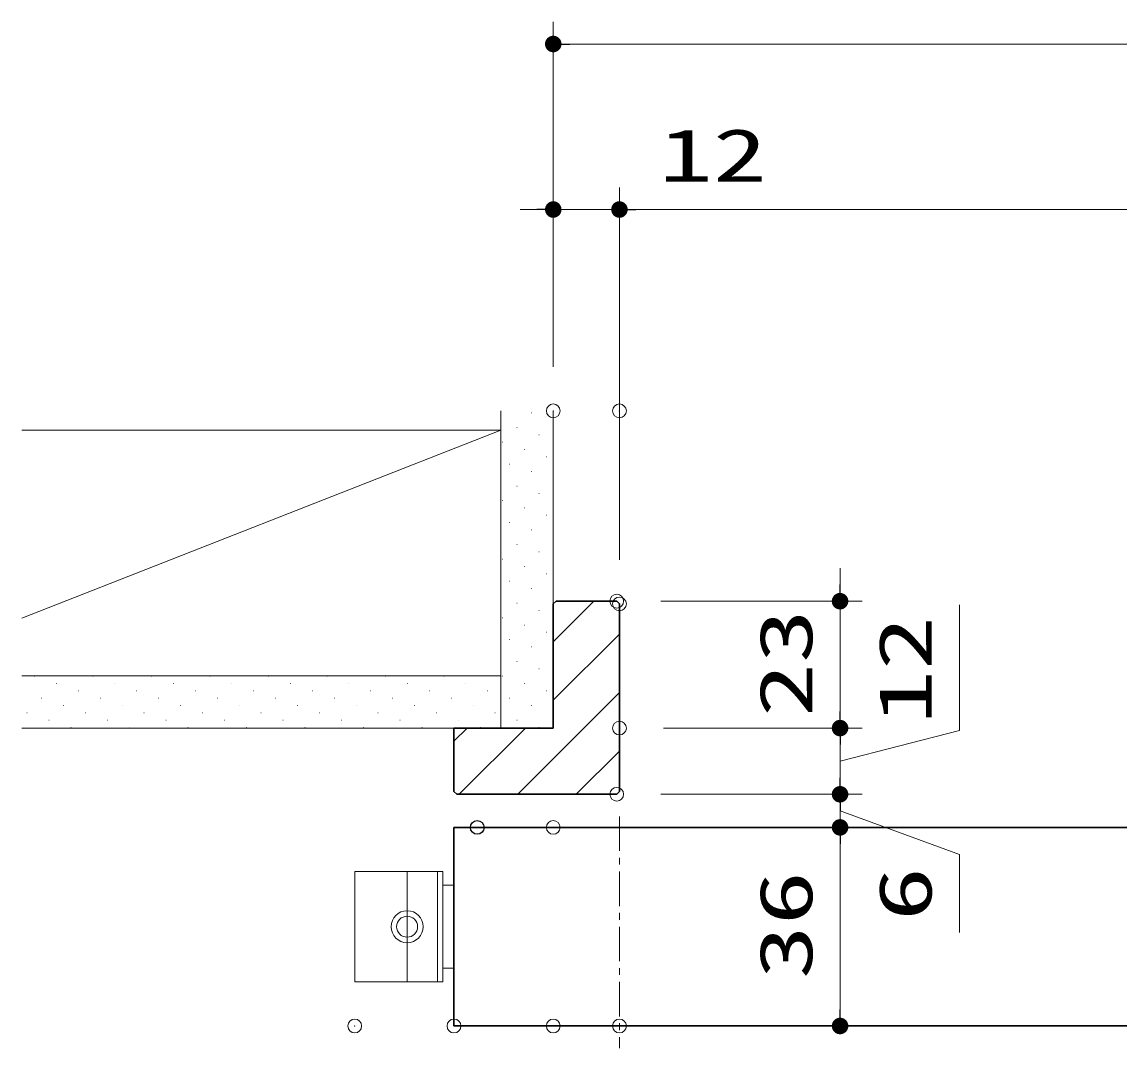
# Model space of a CAD drawing. Units: millimetres, scale not verified. Extents: x -1306 to 1306, y -607 to 607.
# Drawn here: x -1032.2 to -833.2, y -342.6 to -156.6 of the extents above; entities that cross this region are included whole.
import ezdxf
from ezdxf.enums import TextEntityAlignment as Align

# ---------------------------------------------------------------- set-up
doc = ezdxf.new("R2010")
doc.units = ezdxf.units.MM
doc.header["$LTSCALE"] = 5
doc.header["$PDMODE"] = 32
doc.header["$PDSIZE"] = 2.5
doc.linetypes.add('USER3', pattern=[2, 1.25, -0.25, 0.25, -0.25])
for name, color, linetype, lineweight in [('0-1_線(黄)', 2, 'Continuous', 15), ('0-3_ハッチング', 6, 'Continuous', 9), ('0-4_線(白)', 7, 'Continuous', 30), ('0-5_線(水)', 4, 'Continuous', 9), ('0-6_寸法線', 3, 'Continuous', 13), ('0-7_0', 3, 'Continuous', 25), ('0-8_DEFPOINTS', 7, 'Continuous', 5), ('0-A_中心線', 3, 'USER3', 9)]:
    doc.layers.add(name, color=color, linetype=linetype, lineweight=lineweight)
doc.layers.add('0-C__0-0_FRAME20', color=4, linetype='Continuous')
doc.styles.add('ＭＳ ゴシック', font='')
doc.styles.get('ＭＳ ゴシック').set_extended_font_data('MS Gothic')

# ---------------------------------------------------------------- blocks, each defined once
blk = doc.blocks.new('_DOT')
at = {"layer": '0-7_0'}
blk.add_line((-2.5, 0), (-5, 0), dxfattribs=at)
for points in [[(0, 0), (-2.5, 0), (-2.48, 0.313)], [(0, 0), (-2.48, -0.313), (-2.5, 0)], [(0, 0), (-2.48, 0.313), (-2.421, 0.622)], [(0, 0), (-2.421, -0.622), (-2.48, -0.313)], [(0, 0), (-2.421, 0.622), (-2.324, 0.92)], [(0, 0), (-2.324, -0.92), (-2.421, -0.622)], [(0, 0), (-2.324, 0.92), (-2.191, 1.204)], [(0, 0), (-2.191, -1.204), (-2.324, -0.92)], [(0, 0), (-2.191, 1.204), (-2.023, 1.469)], [(0, 0), (-2.023, -1.469), (-2.191, -1.204)], [(0, 0), (-2.023, 1.469), (-1.822, 1.711)], [(0, 0), (-1.822, -1.711), (-2.023, -1.469)], [(0, 0), (-1.822, 1.711), (-1.594, 1.926)], [(0, 0), (-1.594, -1.926), (-1.822, -1.711)], [(0, 0), (-1.594, 1.926), (-1.34, 2.111)], [(0, 0), (-1.34, -2.111), (-1.594, -1.926)], [(0, 0), (-1.34, 2.111), (-1.064, 2.262)], [(0, 0), (-1.064, -2.262), (-1.34, -2.111)], [(0, 0), (-1.064, 2.262), (-0.773, 2.378)], [(0, 0), (-0.773, -2.378), (-1.064, -2.262)], [(0, 0), (-0.773, 2.378), (-0.468, 2.456)], [(0, 0), (-0.468, -2.456), (-0.773, -2.378)], [(0, 0), (-0.468, 2.456), (-0.157, 2.495)], [(0, 0), (-0.157, -2.495), (-0.468, -2.456)], [(0, 0), (-0.157, 2.495), (0.157, 2.495)], [(0, 0), (0.157, -2.495), (-0.157, -2.495)], [(0, 0), (0.157, 2.495), (0.468, 2.456)], [(0, 0), (0.468, 2.456), (0.773, 2.378)], [(0, 0), (0.773, 2.378), (1.064, 2.262)], [(0, 0), (1.064, 2.262), (1.34, 2.111)], [(0, 0), (1.34, 2.111), (1.594, 1.926)], [(0, 0), (1.594, 1.926), (1.822, 1.711)], [(0, 0), (1.822, 1.711), (2.023, 1.469)], [(0, 0), (2.023, 1.469), (2.191, 1.204)], [(0, 0), (2.191, 1.204), (2.324, 0.92)], [(0, 0), (2.324, 0.92), (2.421, 0.622)], [(0, 0), (2.421, 0.622), (2.48, 0.313)], [(0, 0), (2.48, 0.313), (2.5, 0)], [(0, 0), (0.468, -2.456), (0.157, -2.495)], [(0, 0), (0.773, -2.378), (0.468, -2.456)], [(0, 0), (1.064, -2.262), (0.773, -2.378)], [(0, 0), (1.34, -2.111), (1.064, -2.262)], [(0, 0), (1.594, -1.926), (1.34, -2.111)], [(0, 0), (1.822, -1.711), (1.594, -1.926)], [(0, 0), (2.023, -1.469), (1.822, -1.711)], [(0, 0), (2.191, -1.204), (2.023, -1.469)], [(0, 0), (2.324, -0.92), (2.191, -1.204)], [(0, 0), (2.421, -0.622), (2.324, -0.92)], [(0, 0), (2.48, -0.313), (2.421, -0.622)], [(0, 0), (2.5, 0), (2.48, -0.313)]]:
    blk.add_solid(points, dxfattribs=at)

msp = doc.modelspace()

# ---------------------------------------------------------------- linework, layer by layer
at = {"layer": '0-1_線(黄)'}
for p, q in [((-945.321, -284.641), (-945.321, -227.141)), ((-935.821, -284.641), (-935.821, -227.141)), ((-945.321, -275.141), (-1032.159, -275.141)), ((-935.821, -284.641), (-1032.159, -284.641))]:
    msp.add_line(p, q, dxfattribs=at)
msp.add_lwpolyline([(-1032.159, -230.641), (-945.321, -230.641), (-1032.159, -264.696)], dxfattribs=at)
at = {"layer": '0-3_ハッチング'}
for p, q in [((-939.766, -227.506), (-939.716, -227.506)), ((-942.418, -230.158), (-942.368, -230.158)), ((-938.44, -231.484), (-938.39, -231.484)), ((-945.069, -232.81), (-945.019, -232.81)), ((-941.092, -234.135), (-941.042, -234.135)), ((-937.114, -235.461), (-937.064, -235.461)), ((-943.743, -236.787), (-943.693, -236.787)), ((-939.766, -238.113), (-939.716, -238.113)), ((-942.418, -240.764), (-942.368, -240.764)), ((-938.44, -242.09), (-938.39, -242.09)), ((-945.069, -243.416), (-945.019, -243.416)), ((-941.092, -244.742), (-941.042, -244.742)), ((-937.114, -246.068), (-937.064, -246.068)), ((-943.743, -247.394), (-943.693, -247.394)), ((-939.766, -248.719), (-939.716, -248.719)), ((-942.418, -251.371), (-942.368, -251.371)), ((-945.069, -254.023), (-945.019, -254.023)), ((-938.44, -252.697), (-938.39, -252.697)), ((-941.092, -255.349), (-941.042, -255.349)), ((-943.743, -258), (-943.693, -258)), ((-937.114, -256.674), (-937.064, -256.674)), ((-939.766, -259.326), (-939.716, -259.326)), ((-942.418, -261.978), (-942.368, -261.978)), ((-935.821, -269), (-928.462, -261.641)), ((-938.44, -263.304), (-938.39, -263.304)), ((-945.069, -264.629), (-945.019, -264.629)), ((-941.092, -265.955), (-941.042, -265.955)), ((-937.114, -267.281), (-937.064, -267.281)), ((-935.821, -279.607), (-923.821, -267.607)), ((-943.743, -268.607), (-943.693, -268.607)), ((-939.766, -269.933), (-939.716, -269.933)), ((-942.418, -272.584), (-942.368, -272.584)), ((-938.44, -273.91), (-938.39, -273.91)), ((-1029.922, -275.236), (-1029.872, -275.236)), ((-1019.315, -275.236), (-1019.265, -275.236)), ((-1008.709, -275.236), (-1008.659, -275.236)), ((-998.102, -275.236), (-998.052, -275.236)), ((-987.496, -275.236), (-987.446, -275.236)), ((-976.889, -275.236), (-976.839, -275.236)), ((-966.282, -275.236), (-966.232, -275.236)), ((-955.676, -275.236), (-955.626, -275.236)), ((-945.069, -275.236), (-945.019, -275.236)), ((-1025.944, -276.562), (-1025.894, -276.562)), ((-1021.967, -277.888), (-1021.917, -277.888)), ((-1015.338, -276.562), (-1015.288, -276.562)), ((-1011.36, -277.888), (-1011.31, -277.888)), ((-1004.731, -276.562), (-1004.681, -276.562)), ((-1000.754, -277.888), (-1000.704, -277.888)), ((-994.125, -276.562), (-994.075, -276.562)), ((-990.147, -277.888), (-990.097, -277.888)), ((-983.518, -276.562), (-983.468, -276.562)), ((-979.541, -277.888), (-979.491, -277.888)), ((-972.911, -276.562), (-972.861, -276.562)), ((-968.934, -277.888), (-968.884, -277.888)), ((-962.305, -276.562), (-962.255, -276.562)), ((-958.327, -277.888), (-958.277, -277.888)), ((-951.698, -276.562), (-951.648, -276.562)), ((-947.721, -277.888), (-947.671, -277.888)), ((-942.249, -296.641), (-923.821, -278.213)), ((-941.092, -276.562), (-941.042, -276.562)), ((-937.114, -277.888), (-937.064, -277.888)), ((-1028.596, -279.213), (-1028.546, -279.213)), ((-1017.99, -279.213), (-1017.94, -279.213)), ((-1007.383, -279.213), (-1007.333, -279.213)), ((-996.776, -279.213), (-996.726, -279.213)), ((-986.17, -279.213), (-986.12, -279.213)), ((-975.563, -279.213), (-975.513, -279.213)), ((-964.957, -279.213), (-964.907, -279.213)), ((-954.35, -279.213), (-954.3, -279.213)), ((-943.743, -279.213), (-943.693, -279.213)), ((-1031.248, -281.865), (-1031.198, -281.865)), ((-1024.619, -280.539), (-1024.569, -280.539)), ((-1020.641, -281.865), (-1020.591, -281.865)), ((-1014.012, -280.539), (-1013.962, -280.539)), ((-1010.035, -281.865), (-1009.985, -281.865)), ((-1003.405, -280.539), (-1003.355, -280.539)), ((-999.428, -281.865), (-999.378, -281.865)), ((-992.799, -280.539), (-992.749, -280.539)), ((-988.821, -281.865), (-988.771, -281.865)), ((-982.192, -280.539), (-982.142, -280.539)), ((-978.215, -281.865), (-978.165, -281.865)), ((-971.586, -280.539), (-971.536, -280.539)), ((-967.608, -281.865), (-967.558, -281.865)), ((-960.979, -280.539), (-960.929, -280.539)), ((-957.002, -281.865), (-956.952, -281.865)), ((-950.372, -280.539), (-950.322, -280.539)), ((-946.395, -281.865), (-946.345, -281.865)), ((-939.766, -280.539), (-939.716, -280.539)), ((-1027.27, -283.191), (-1027.22, -283.191)), ((-1016.664, -283.191), (-1016.614, -283.191)), ((-1006.057, -283.191), (-1006.007, -283.191)), ((-995.451, -283.191), (-995.401, -283.191)), ((-984.844, -283.191), (-984.794, -283.191)), ((-974.237, -283.191), (-974.187, -283.191)), ((-963.631, -283.191), (-963.581, -283.191)), ((-953.024, -283.191), (-952.974, -283.191)), ((-942.418, -283.191), (-942.368, -283.191)), ((-1023.293, -284.517), (-1023.243, -284.517)), ((-1012.686, -284.517), (-1012.636, -284.517)), ((-1002.08, -284.517), (-1002.03, -284.517)), ((-991.473, -284.517), (-991.423, -284.517)), ((-980.866, -284.517), (-980.816, -284.517)), ((-970.26, -284.517), (-970.21, -284.517)), ((-959.653, -284.517), (-959.603, -284.517)), ((-953.821, -287), (-951.462, -284.641)), ((-952.856, -296.641), (-940.856, -284.641)), ((-949.047, -284.517), (-948.997, -284.517)), ((-938.44, -284.517), (-938.39, -284.517)), ((-931.643, -296.641), (-923.821, -288.82))]:
    msp.add_line(p, q, dxfattribs=at)
at = {"layer": '0-4_線(白)'}
for p, q in [((-935.821, -262.141), (-935.321, -261.641)), ((-935.821, -262.141), (-935.821, -284.641)), ((-935.321, -261.641), (-924.321, -261.641)), ((-923.821, -262.141), (-924.321, -261.641)), ((-923.821, -262.141), (-923.821, -296.141)), ((-953.821, -284.641), (-935.821, -284.641)), ((-953.821, -296.141), (-953.821, -284.641)), ((-953.821, -296.141), (-953.321, -296.641)), ((-924.321, -296.641), (-923.821, -296.141)), ((-924.321, -296.641), (-953.321, -296.641)), ((-953.821, -338.641), (-953.821, -302.641)), ((-757.819, -302.641), (-953.821, -302.641)), ((-757.819, -338.641), (-953.821, -338.641))]:
    msp.add_line(p, q, dxfattribs=at)
at = {"layer": '0-5_線(水)'}
for p, q in [((-971.821, -330.641), (-971.821, -310.641)), ((-971.821, -310.641), (-955.821, -310.641)), ((-962.321, -310.641), (-962.321, -330.641)), ((-956.821, -330.641), (-956.821, -310.641)), ((-955.821, -330.641), (-955.821, -310.641)), ((-953.821, -313.141), (-955.821, -313.141)), ((-953.821, -328.141), (-955.821, -328.141)), ((-971.821, -330.641), (-955.821, -330.641))]:
    msp.add_line(p, q, dxfattribs=at)
for radius in [2.9, 1.9]:
    msp.add_circle((-962.321, -320.641), radius, dxfattribs=at)
at = {"layer": '0-6_寸法線'}
for p, q in [((-935.821, -219.141), (-935.821, -156.641)), ((-932.821, -160.641), (-658.821, -160.641)), ((-935.821, -219.141), (-935.821, -186.641)), ((-923.821, -254.141), (-923.821, -186.641)), ((-923.821, -219.141), (-923.821, -186.641)), ((-938.821, -190.641), (-941.821, -190.641)), ((-935.821, -190.641), (-923.821, -190.641)), ((-920.821, -190.641), (-670.821, -190.641)), ((-920.821, -190.641), (-895.059, -190.641)), ((-883.821, -258.641), (-883.821, -255.641)), ((-916.321, -261.641), (-879.821, -261.641)), ((-883.821, -261.641), (-883.821, -284.641)), ((-883.821, -281.641), (-883.821, -278.641)), ((-915.821, -284.641), (-879.821, -284.641)), ((-915.821, -284.641), (-879.821, -284.641)), ((-883.821, -284.641), (-883.821, -296.641)), ((-883.821, -284.641), (-883.821, -296.641)), ((-883.821, -287.641), (-883.821, -290.641)), ((-883.821, -293.641), (-883.821, -290.641)), ((-916.321, -296.641), (-879.821, -296.641)), ((-916.321, -296.641), (-879.821, -296.641)), ((-883.821, -296.641), (-883.821, -302.641)), ((-883.821, -296.641), (-883.821, -302.641)), ((-883.821, -299.641), (-883.821, -302.641)), ((-927.821, -302.641), (-879.821, -302.641)), ((-927.821, -302.641), (-879.821, -302.641)), ((-883.821, -305.641), (-883.821, -308.641)), ((-883.821, -305.641), (-883.821, -335.641)), ((-927.821, -338.641), (-879.821, -338.641))]:
    msp.add_line(p, q, dxfattribs=at)
for points in [[(-883.821, -290.641), (-862.191, -285.09), (-862.191, -262.328)], [(-883.821, -299.641), (-862.191, -307.533), (-862.191, -321.724)]]:
    msp.add_lwpolyline(points, dxfattribs=at)
at = {"layer": '0-8_DEFPOINTS'}
for p in [(-923.821, -190.641), (-935.821, -227.141), (-935.821, -227.141), (-923.821, -227.141), (-924.321, -261.641), (-923.821, -262.141), (-923.821, -284.641), (-923.821, -284.641), (-883.821, -284.641), (-924.321, -296.641), (-883.821, -296.641), (-935.821, -302.641), (-883.821, -302.641), (-971.821, -338.641), (-953.821, -338.641), (-935.821, -338.641), (-923.821, -338.641), (-883.821, -338.641)]:
    msp.add_point(p, dxfattribs=at)
at = {"layer": '0-A_中心線'}
msp.add_line((-923.821, -300.641), (-923.821, -342.64), dxfattribs=at)
at = {"layer": '0-C__0-0_FRAME20'}
msp.add_point((-949.597, -302.641), dxfattribs=at)

# ---------------------------------------------------------------- block references
at = {"layer": '0-6_寸法線', "xscale": 0.6, "yscale": 0.6}
for p, rotation in [((-935.821, -160.641), 180), ((-923.821, -190.641), 180), ((-923.821, -190.641), 180), ((-883.821, -261.641), 270), ((-883.821, -284.641), 270), ((-883.821, -284.641), 90), ((-883.821, -296.641), 270), ((-883.821, -296.641), 90), ((-883.821, -302.641), 90), ((-883.821, -302.641), 90), ((-883.821, -338.641), 270)]:
    msp.add_blockref('_DOT', p, dxfattribs=dict(at, rotation=rotation))
msp.add_blockref('_DOT', (-935.821, -190.641), dxfattribs=at)

# ---------------------------------------------------------------- texts
at = {"layer": '0-6_寸法線', "style": 'ＭＳ ゴシック', "width": 1.5}
msp.add_text('12', height=9.604, dxfattribs=at).set_placement((-916.678, -188.492), align=Align.BOTTOM_LEFT)
for s, p in [('23', (-885.971, -282.665)), ('12', (-864.341, -283.947)), ('36', (-885.971, -330.165)), ('6', (-864.341, -319.628))]:
    msp.add_text(s, height=9.604, rotation=90, dxfattribs=at).set_placement(p, align=Align.BOTTOM_LEFT)

doc.saveas('drawing.dxf')
